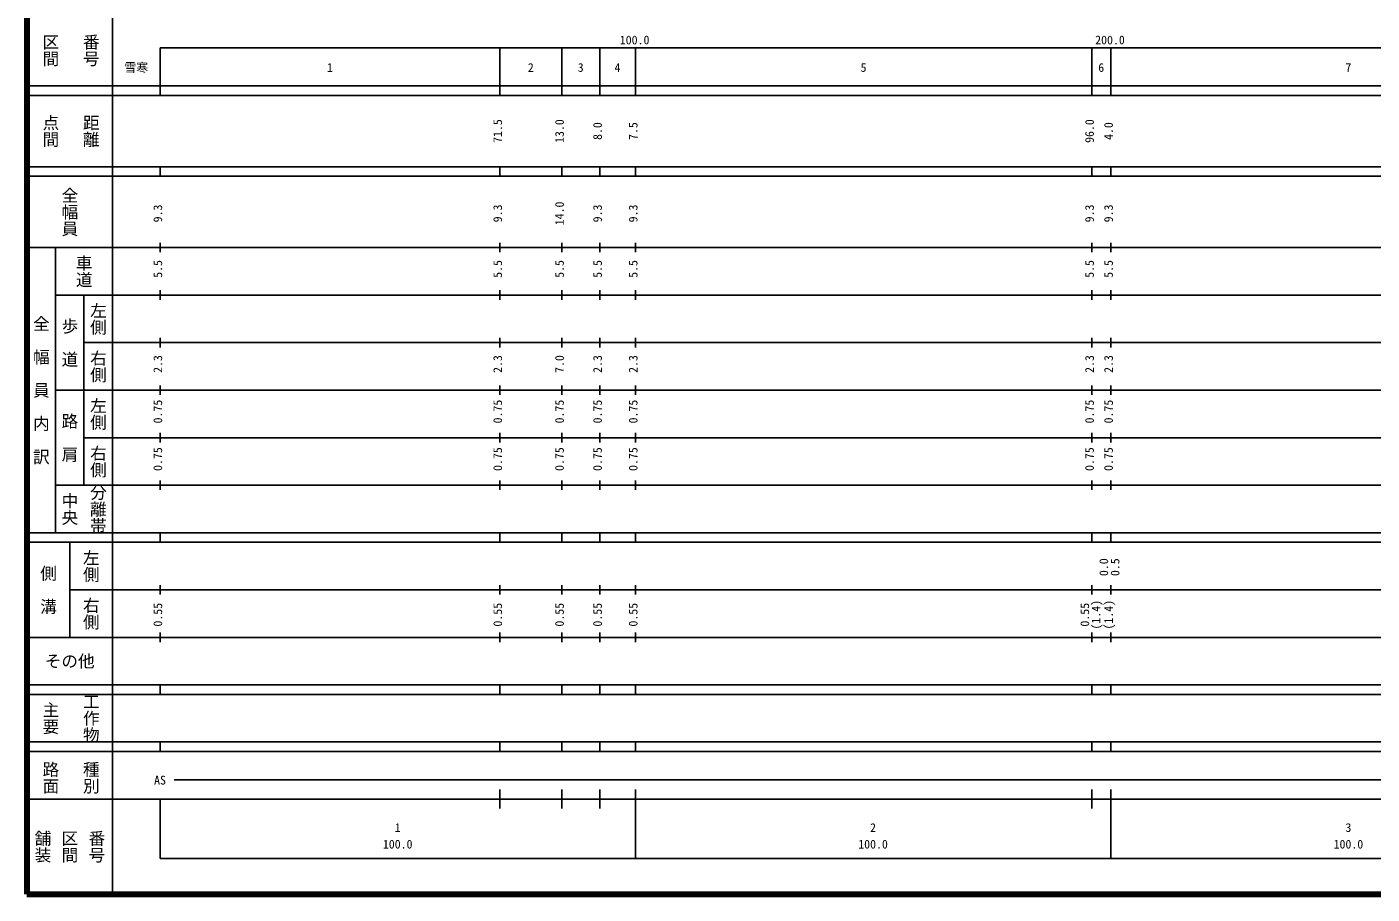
# Model space of a CAD drawing. Units: millimetres on the paper, enlarged 1000 times. Extents: x 40000 to 680000, y 20000 to 380000.
# Drawn here: x 40000 to 322984, y 20000 to 202409 of the extents above; entities that cross this region are included whole.
import ezdxf
from ezdxf.enums import TextEntityAlignment as Align

# ---------------------------------------------------------------- set-up
doc = ezdxf.new("R2010")
doc.units = ezdxf.units.MM
doc.header["$LTSCALE"] = 1000
doc.layers.add('M-TTL', color=2, linetype='Continuous', lineweight=140)
doc.layers.add('M-TTL-BAND', color=7, linetype='Continuous', lineweight=25)
doc.styles.add('@ＭＳ ゴシック', font='')
doc.styles.add('ＭＳ ゴシック', font='')
doc.styles.get('@ＭＳ ゴシック').set_extended_font_data('@MS Gothic')
doc.styles.get('ＭＳ ゴシック').set_extended_font_data('MS Gothic')

msp = doc.modelspace()

# ---------------------------------------------------------------- linework, layer by layer
at = {"layer": 'M-TTL'}
for p, q in [((40000, 380000), (40000, 20000)), ((40000, 20000), (680000, 20000))]:
    msp.add_line(p, q, dxfattribs=at)
at = {"layer": 'M-TTL-BAND'}
for p, q in [((58000, 370000), (58000, 20000)), ((68000, 198000), (579000, 198000)), ((68000, 198000), (68000, 188000)), ((139500, 188000), (139500, 198000)), ((152500, 188000), (152500, 198000)), ((160500, 188000), (160500, 198000)), ((168000, 188000), (168000, 198000)), ((264000, 188000), (264000, 198000)), ((268000, 188000), (268000, 198000)), ((40000, 190000), (579000, 190000)), ((40000, 188000), (579000, 188000)), ((40000, 173000), (579000, 173000)), ((68000, 171000), (68000, 173000)), ((139500, 171000), (139500, 173000)), ((152500, 171000), (152500, 173000)), ((160500, 171000), (160500, 173000)), ((168000, 171000), (168000, 173000)), ((264000, 171000), (264000, 173000)), ((268000, 171000), (268000, 173000)), ((40000, 171000), (579000, 171000)), ((40000, 156000), (579000, 156000)), ((46000, 96000), (46000, 156000)), ((68000, 155000), (68000, 157000)), ((139500, 155000), (139500, 157000)), ((152500, 155000), (152500, 157000)), ((160500, 155000), (160500, 157000)), ((168000, 155000), (168000, 157000)), ((264000, 155000), (264000, 157000)), ((268000, 155000), (268000, 157000)), ((46000, 146000), (579000, 146000)), ((52000, 146000), (52000, 106000)), ((68000, 145000), (68000, 147000)), ((139500, 145000), (139500, 147000)), ((152500, 145000), (152500, 147000)), ((160500, 145000), (160500, 147000)), ((168000, 145000), (168000, 147000)), ((264000, 145000), (264000, 147000)), ((268000, 145000), (268000, 147000)), ((52000, 136000), (579000, 136000)), ((68000, 135000), (68000, 137000)), ((139500, 135000), (139500, 137000)), ((152500, 135000), (152500, 137000)), ((160500, 135000), (160500, 137000)), ((168000, 135000), (168000, 137000)), ((264000, 135000), (264000, 137000)), ((268000, 135000), (268000, 137000)), ((46000, 126000), (579000, 126000)), ((68000, 125000), (68000, 127000)), ((139500, 125000), (139500, 127000)), ((152500, 125000), (152500, 127000)), ((160500, 125000), (160500, 127000)), ((168000, 125000), (168000, 127000)), ((264000, 125000), (264000, 127000)), ((268000, 125000), (268000, 127000)), ((68000, 115000), (68000, 117000)), ((139500, 115000), (139500, 117000)), ((152500, 115000), (152500, 117000)), ((160500, 115000), (160500, 117000)), ((168000, 115000), (168000, 117000)), ((264000, 115000), (264000, 117000)), ((268000, 115000), (268000, 117000)), ((52000, 116000), (579000, 116000)), ((46000, 106000), (579000, 106000)), ((68000, 105000), (68000, 107000)), ((139500, 105000), (139500, 107000)), ((152500, 105000), (152500, 107000)), ((160500, 105000), (160500, 107000)), ((168000, 105000), (168000, 107000)), ((264000, 105000), (264000, 107000)), ((268000, 105000), (268000, 107000)), ((40000, 96000), (579000, 96000)), ((40000, 94000), (579000, 94000)), ((49000, 94000), (49000, 74000)), ((68000, 94000), (68000, 96000)), ((139500, 94000), (139500, 96000)), ((152500, 94000), (152500, 96000)), ((160500, 94000), (160500, 96000)), ((168000, 94000), (168000, 96000)), ((264000, 94000), (264000, 96000)), ((268000, 94000), (268000, 96000)), ((68000, 83000), (68000, 85000)), ((139500, 83000), (139500, 85000)), ((152500, 83000), (152500, 85000)), ((160500, 83000), (160500, 85000)), ((168000, 83000), (168000, 85000)), ((264000, 83000), (264000, 85000)), ((268000, 83000), (268000, 85000)), ((49000, 84000), (579000, 84000)), ((40000, 74000), (579000, 74000)), ((68000, 73000), (68000, 75000)), ((139500, 73000), (139500, 75000)), ((152500, 73000), (152500, 75000)), ((160500, 73000), (160500, 75000)), ((168000, 73000), (168000, 75000)), ((264000, 73000), (264000, 75000)), ((268000, 73000), (268000, 75000)), ((40000, 64000), (579000, 64000)), ((68000, 62000), (68000, 64000)), ((139500, 62000), (139500, 64000)), ((152500, 62000), (152500, 64000)), ((160500, 62000), (160500, 64000)), ((168000, 62000), (168000, 64000)), ((264000, 62000), (264000, 64000)), ((268000, 62000), (268000, 64000)), ((40000, 62000), (579000, 62000)), ((40000, 52000), (579000, 52000)), ((68000, 50000), (68000, 52000)), ((139500, 50000), (139500, 52000)), ((152500, 50000), (152500, 52000)), ((160500, 50000), (160500, 52000)), ((168000, 50000), (168000, 52000)), ((264000, 50000), (264000, 52000)), ((268000, 50000), (268000, 52000)), ((40000, 50000), (579000, 50000)), ((71000, 44000), (565000, 44000)), ((40000, 40000), (579000, 40000)), ((68000, 40000), (68000, 27500)), ((139500, 38000), (139500, 42000)), ((152500, 38000), (152500, 42000)), ((160500, 38000), (160500, 42000)), ((168000, 27500), (168000, 42000)), ((264000, 38000), (264000, 42000)), ((268000, 27500), (268000, 42000)), ((68000, 27500), (579000, 27500))]:
    msp.add_line(p, q, dxfattribs=at)

# ---------------------------------------------------------------- texts
at = {"layer": 'M-TTL-BAND', "style": '@ＭＳ ゴシック'}
for s, p in [('区間', (45000, 197500)), ('番号', (53500, 197500)), ('点間', (45000, 180500)), ('距離', (53500, 180500)), ('全幅員', (49000, 163500)), ('車道', (52000, 151000)), ('左側', (55000, 141000)), ('全\u3000幅\u3000員\u3000内\u3000訳', (43000, 126000)), ('歩\u3000道', (49000, 136000)), ('右側', (55000, 131000)), ('左側', (55000, 121000)), ('路\u3000肩', (49000, 116000)), ('右側', (55000, 111000)), ('分離帯', (55000, 101000)), ('中央', (49000, 101000)), ('左側', (53500, 89000)), ('側\u3000溝', (44500, 84000)), ('右側', (53500, 79000)), ('主要', (45000, 57000)), ('工作物', (53500, 57000)), ('路面', (45000, 44500)), ('種別', (53500, 44500)), ('舗装', (43333, 30000)), ('区間', (49000, 30000)), ('番号', (54667, 30000))]:
    msp.add_text(s, height=2566, rotation=270, dxfattribs=at).set_placement(p, align=Align.MIDDLE_CENTER)
at = {"layer": 'M-TTL-BAND', "style": 'ＭＳ ゴシック'}
for s, p in [('100.0', (167844, 198195)), ('200.0', (267844, 198195)), ('雪寒', (63017, 192405)), ('1', (103750, 192405)), ('2', (146000, 192405)), ('3', (156500, 192405)), ('4', (164250, 192405)), ('5', (216000, 192405)), ('6', (266000, 192405)), ('7', (318000, 192405)), ('AS', (68000, 42500)), ('1', (118000, 32523)), ('2', (218000, 32523)), ('3', (318000, 32523)), ('100.0', (118000, 29033)), ('100.0', (218000, 29033)), ('100.0', (318000, 29033))]:
    msp.add_text(s, height=1833, dxfattribs=at).set_placement(p, align=Align.BOTTOM_CENTER)
for s, p in [('71.5', (140500, 180500)), ('13.0', (153500, 180500)), ('8.0', (161500, 180500)), ('7.5', (169000, 180500)), ('96.0', (265000, 180500)), ('4.0', (269000, 180500)), ('9.3', (69000, 163174)), ('9.3', (140500, 163174)), ('14.0', (153500, 163174)), ('9.3', (161500, 163174)), ('9.3', (169000, 163174)), ('9.3', (265000, 163174)), ('9.3', (269000, 163174)), ('5.5', (69000, 151500)), ('5.5', (140500, 151500)), ('5.5', (153500, 151500)), ('5.5', (161500, 151500)), ('5.5', (169000, 151500)), ('5.5', (265000, 151500)), ('5.5', (269000, 151500)), ('2.3', (69000, 131500)), ('2.3', (140500, 131500)), ('7.0', (153500, 131500)), ('2.3', (161500, 131500)), ('2.3', (169000, 131500)), ('2.3', (265000, 131500)), ('2.3', (269000, 131500)), ('0.75', (69000, 121500)), ('0.75', (140500, 121500)), ('0.75', (153500, 121500)), ('0.75', (161500, 121500)), ('0.75', (169000, 121500)), ('0.75', (265000, 121500)), ('0.75', (269000, 121500)), ('0.75', (69000, 111500)), ('0.75', (140500, 111500)), ('0.75', (153500, 111500)), ('0.75', (161500, 111500)), ('0.75', (169000, 111500)), ('0.75', (265000, 111500)), ('0.75', (269000, 111500)), ('0.0', (268000, 88764)), ('0.5', (270370, 88764)), ('0.55', (69000, 78764)), ('0.55', (140500, 78764)), ('0.55', (153500, 78764)), ('0.55', (161500, 78764)), ('0.55', (169000, 78764)), ('0.55', (264000, 78764)), ('(1.4)', (266370, 78764)), ('(1.4)', (269000, 78764))]:
    msp.add_text(s, height=1833, rotation=90, dxfattribs=at).set_placement(p, align=Align.BOTTOM_CENTER)
msp.add_text('その他', height=2566, dxfattribs=at).set_placement((49000, 69000), align=Align.MIDDLE_CENTER)

doc.saveas('drawing.dxf')
